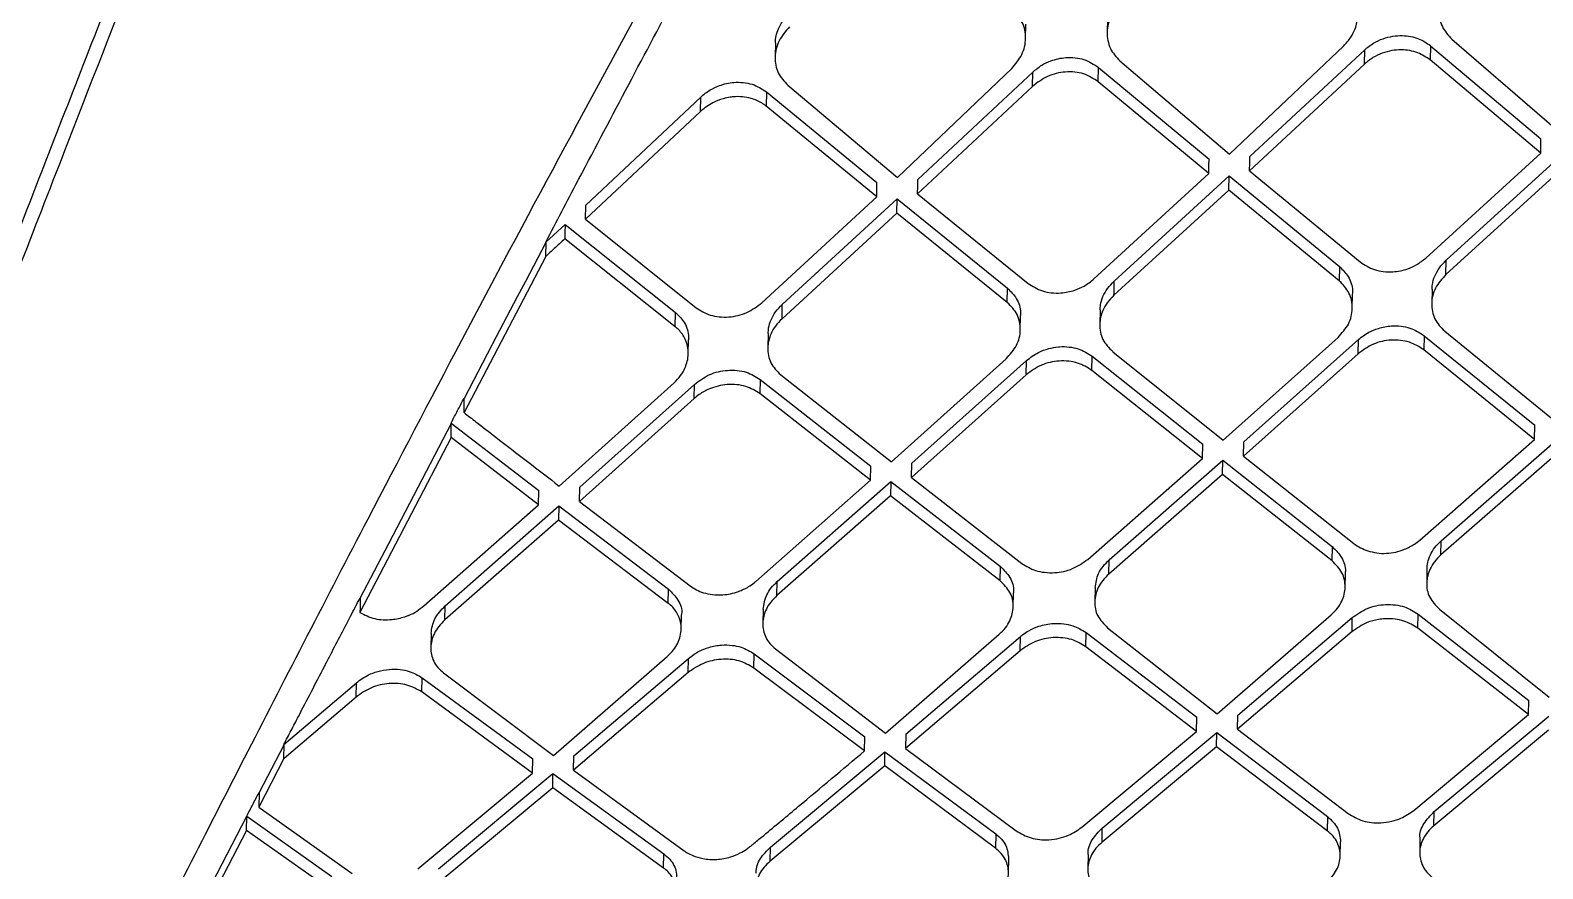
# Model space of a CAD drawing. Extents: x 939 to 1039, y 781 to 934.
# Drawn here: x 959.744 to 961.374, y 880.49 to 881.393 of the extents above; entities that cross this region are included whole.
import ezdxf

# ---------------------------------------------------------------- set-up
doc = ezdxf.new("R2010")
doc.units = 0
doc.header["$MEASUREMENT"] = 0
doc.layers.add('1', color=4, linetype='Continuous')

# ---------------------------------------------------------------- blocks, each defined once
blk = doc.blocks.new('Envoy')
at = {"layer": '1', "color": 3, "linetype": 'Continuous', "lineweight": 25}
for p, q in [((22.2509, 82.2318), (22.2506, 82.2163)), ((22.1627, 82.2101), (22.163, 82.2255)), ((21.8933, 82.2053), (21.8929, 82.1898)), ((22.3824, 82.0854), (22.5053, 82.202)), ((22.4043, 82.0829), (22.528, 82.198)), ((22.5277, 82.1825), (22.528, 82.1979)), ((22.5988, 82.2023), (22.5985, 82.1869)), ((22.5988, 82.2023), (22.7178, 82.1021)), ((22.6218, 82.2093), (22.7399, 82.1074)), ((22.0248, 82.0605), (22.1477, 82.1777)), ((22.2409, 82.1635), (22.2412, 82.1789)), ((22.2412, 82.1789), (22.3603, 82.08)), ((22.2642, 82.186), (22.3824, 82.0854)), ((22.5277, 82.1825), (22.404, 82.0675)), ((22.7175, 82.0867), (22.5985, 82.1869)), ((22.0467, 82.0583), (22.1704, 82.1739)), ((22.1701, 82.1585), (22.1704, 82.1739)), ((22.3599, 82.0646), (22.2409, 82.1635)), ((21.689, 82.0307), (21.8127, 82.147)), ((21.8124, 82.1315), (21.8127, 82.147)), ((21.8836, 82.1525), (21.8832, 82.1371)), ((21.8836, 82.1525), (22.0026, 82.055)), ((21.9066, 82.1597), (22.0248, 82.0605)), ((22.1701, 82.1585), (22.0464, 82.0428)), ((21.8124, 82.1315), (21.6887, 82.0153)), ((22.0023, 82.0396), (21.8833, 82.1371)), ((22.5938, 81.9736), (22.7175, 82.0867)), ((22.6158, 81.9712), (22.7394, 82.084)), ((22.2363, 81.951), (22.3599, 82.0646)), ((22.404, 82.0675), (22.523, 81.9694)), ((22.7391, 82.0686), (22.6155, 81.9558)), ((22.0023, 82.0396), (22.0026, 82.055)), ((22.3815, 82.0468), (22.2579, 81.9335)), ((22.2582, 81.9488), (22.3819, 82.0622)), ((22.3815, 82.0468), (22.3819, 82.0622)), ((22.5006, 81.949), (22.3815, 82.0468)), ((22.3819, 82.0622), (22.5009, 81.9643)), ((21.6887, 82.0153), (21.689, 82.0307)), ((21.8786, 81.9254), (22.0023, 82.0396)), ((21.9006, 81.9236), (22.0243, 82.0374)), ((22.0239, 82.022), (22.0243, 82.0374)), ((22.0243, 82.0374), (22.1433, 81.941)), ((22.0464, 82.0428), (22.1654, 81.9462)), ((21.6887, 82.0153), (21.8078, 81.92)), ((22.0239, 82.022), (21.9003, 81.9082)), ((22.143, 81.9257), (22.0239, 82.022)), ((21.646, 81.9906), (21.6666, 82.0098)), ((21.6666, 82.0098), (21.7857, 81.9148)), ((21.6242, 81.9488), (21.6461, 81.9906)), ((21.6459, 81.9754), (21.6462, 81.9908)), ((21.7853, 81.8994), (21.6662, 81.9943)), ((21.6459, 81.9754), (21.5578, 81.8071)), ((22.6155, 81.9558), (22.6158, 81.9712)), ((22.5009, 81.9643), (22.5006, 81.949)), ((21.6155, 81.9323), (21.6242, 81.9488)), ((22.143, 81.9257), (22.1433, 81.941)), ((22.5146, 81.9193), (22.5149, 81.9345)), ((22.6005, 81.9399), (22.6001, 81.9244)), ((21.5889, 81.8814), (21.6154, 81.9321)), ((21.9003, 81.9082), (21.9006, 81.9236)), ((22.2429, 81.9176), (22.2426, 81.9021)), ((21.7853, 81.8994), (21.7857, 81.9148)), ((22.157, 81.8963), (22.1573, 81.9115)), ((21.7993, 81.8703), (21.7997, 81.8856)), ((21.8853, 81.8923), (21.8849, 81.8768)), ((22.3756, 81.7775), (22.4992, 81.888)), ((22.3976, 81.7756), (22.5212, 81.8858)), ((22.5209, 81.8705), (22.5212, 81.8858)), ((22.592, 81.8899), (22.5917, 81.8746)), ((22.592, 81.8899), (22.7111, 81.7934)), ((22.6141, 81.8948), (22.7332, 81.7979)), ((21.5582, 81.8226), (21.5882, 81.88)), ((21.5882, 81.88), (21.5889, 81.8814)), ((22.2341, 81.8525), (22.2344, 81.8678)), ((22.2344, 81.8679), (22.3535, 81.7729)), ((22.2566, 81.8727), (22.3756, 81.7775)), ((22.5209, 81.8705), (22.3973, 81.7603)), ((22.7107, 81.7781), (22.5917, 81.8746)), ((22.0181, 81.7541), (22.1417, 81.865)), ((22.04, 81.7526), (22.1636, 81.8631)), ((22.1633, 81.8478), (22.1636, 81.8631)), ((22.3532, 81.7576), (22.2341, 81.8525)), ((21.6604, 81.7279), (21.784, 81.8391)), ((21.6824, 81.7266), (21.806, 81.8375)), ((21.8056, 81.8222), (21.806, 81.8375)), ((21.8768, 81.8428), (21.8765, 81.8275)), ((21.8768, 81.8428), (21.9959, 81.7495)), ((21.8989, 81.8478), (22.0181, 81.7541)), ((22.1633, 81.8478), (22.0397, 81.7372)), ((21.5578, 81.8071), (21.5581, 81.8224)), ((21.8056, 81.8222), (21.682, 81.7113)), ((21.9956, 81.7342), (21.8765, 81.8275)), ((21.4767, 81.6661), (21.5442, 81.7957)), ((21.5438, 81.7802), (21.5441, 81.7956)), ((21.5439, 81.7958), (21.6383, 81.7232)), ((22.7107, 81.7781), (22.7111, 81.7934)), ((21.5438, 81.7802), (21.4457, 81.5917)), ((21.638, 81.7079), (21.5438, 81.7802)), ((22.3532, 81.7576), (22.3535, 81.7729)), ((22.3973, 81.7603), (22.3976, 81.7756)), ((22.5872, 81.6698), (22.7107, 81.7781)), ((22.6103, 81.6689), (22.7327, 81.7759)), ((22.2297, 81.649), (22.3532, 81.7576)), ((22.2528, 81.6485), (22.3752, 81.7558)), ((22.3748, 81.7404), (22.3752, 81.7557)), ((22.3752, 81.7558), (22.4931, 81.6626)), ((22.3973, 81.7603), (22.5164, 81.6659)), ((22.7324, 81.7606), (22.61, 81.6537)), ((21.9956, 81.7342), (21.9959, 81.7495)), ((22.0397, 81.7372), (22.04, 81.7526)), ((22.0397, 81.7372), (22.1588, 81.6446)), ((22.3748, 81.7404), (22.2525, 81.6332)), ((22.4928, 81.6473), (22.3748, 81.7404)), ((21.638, 81.7079), (21.6383, 81.7232)), ((21.682, 81.7113), (21.6824, 81.7266)), ((21.8721, 81.6253), (21.9956, 81.7342)), ((21.8952, 81.6252), (22.0176, 81.7327)), ((22.0176, 81.7326), (22.0173, 81.7173)), ((22.0176, 81.7327), (22.1356, 81.6412)), ((21.5144, 81.5988), (21.638, 81.7079)), ((21.5376, 81.599), (21.6599, 81.7067)), ((21.6599, 81.7066), (21.6596, 81.6913)), ((21.6599, 81.7067), (21.778, 81.6169)), ((21.682, 81.7113), (21.8012, 81.6203)), ((22.0173, 81.7173), (21.8949, 81.6099)), ((22.1353, 81.6259), (22.0173, 81.7173)), ((21.6596, 81.6913), (21.5372, 81.5837)), ((21.7776, 81.6016), (21.6596, 81.6913)), ((21.446, 81.6071), (21.4767, 81.6661)), ((22.4928, 81.6473), (22.4931, 81.6626)), ((22.61, 81.6537), (22.6103, 81.6689)), ((22.1353, 81.6259), (22.1356, 81.6412)), ((22.2525, 81.6332), (22.2528, 81.6485)), ((21.8949, 81.6099), (21.8952, 81.6252)), ((22.5068, 81.6188), (22.5072, 81.634)), ((22.595, 81.6389), (22.5947, 81.6236)), ((21.7776, 81.6016), (21.778, 81.6169)), ((22.1493, 81.5978), (22.1496, 81.613)), ((22.2375, 81.6186), (22.2372, 81.6032)), ((21.5372, 81.5837), (21.5376, 81.599)), ((21.8799, 81.5954), (21.8796, 81.58)), ((22.6084, 81.5954), (22.7267, 81.5007)), ((21.7917, 81.5738), (21.792, 81.589)), ((22.2509, 81.5754), (22.3692, 81.4826)), ((22.3692, 81.4826), (22.4919, 81.5892)), ((22.3912, 81.4813), (22.5146, 81.5863)), ((22.5143, 81.5711), (22.5146, 81.5863)), ((22.5851, 81.5748), (22.5855, 81.59)), ((22.7043, 81.4818), (22.5851, 81.5748)), ((22.5854, 81.5901), (22.7046, 81.497)), ((21.5223, 81.5693), (21.5219, 81.5539)), ((22.0117, 81.4616), (22.1343, 81.5683)), ((22.0336, 81.4607), (22.1571, 81.5658)), ((22.1568, 81.5505), (22.1571, 81.5658)), ((22.2276, 81.5548), (22.2279, 81.5701)), ((22.2279, 81.5701), (22.3471, 81.4789)), ((22.5143, 81.5711), (22.3908, 81.4661)), ((21.6541, 81.4377), (21.7767, 81.5444)), ((21.676, 81.4372), (21.7995, 81.5423)), ((21.7992, 81.527), (21.7995, 81.5423)), ((21.87, 81.5319), (21.8703, 81.5472)), ((21.8703, 81.5472), (21.9896, 81.4579)), ((21.8933, 81.5525), (22.0117, 81.4616)), ((22.1568, 81.5505), (22.0333, 81.4454)), ((22.3468, 81.4637), (22.2276, 81.5548)), ((21.5357, 81.5268), (21.6541, 81.4377)), ((21.7992, 81.527), (21.6757, 81.4219)), ((21.9892, 81.4427), (21.87, 81.5319)), ((21.3638, 81.4494), (21.4419, 81.5161)), ((21.4415, 81.5007), (21.4419, 81.516)), ((21.5124, 81.5062), (21.5127, 81.5214)), ((21.5127, 81.5215), (21.632, 81.4341)), ((21.4415, 81.5007), (21.3639, 81.4344)), ((21.6316, 81.4188), (21.5124, 81.5062)), ((22.7043, 81.4818), (22.7046, 81.497)), ((22.3468, 81.4637), (22.3471, 81.4789)), ((22.3908, 81.4661), (22.3912, 81.4813)), ((22.5808, 81.3786), (22.7043, 81.4818)), ((22.6028, 81.3773), (22.7262, 81.4801)), ((22.0336, 81.4607), (22.0333, 81.4454)), ((22.2233, 81.3605), (22.3468, 81.4637)), ((22.2453, 81.3596), (22.3688, 81.4624)), ((22.3684, 81.4472), (22.3688, 81.4624)), ((22.3688, 81.4624), (22.4879, 81.3719)), ((22.3908, 81.4661), (22.51, 81.3752)), ((22.7259, 81.4649), (22.6025, 81.3621)), ((21.3465, 81.4155), (21.364, 81.4493)), ((21.3638, 81.4344), (21.3642, 81.4496)), ((21.9892, 81.4427), (21.9896, 81.4579)), ((22.0333, 81.4454), (22.1525, 81.3565)), ((22.3684, 81.4472), (22.245, 81.3443)), ((22.4876, 81.3567), (22.3684, 81.4472)), ((21.3638, 81.4344), (21.3368, 81.3822)), ((21.6316, 81.4188), (21.632, 81.4341)), ((21.6757, 81.4219), (21.676, 81.4372)), ((21.8878, 81.339), (22.0112, 81.4418)), ((22.0109, 81.4265), (22.0112, 81.4417)), ((22.0112, 81.4418), (22.1305, 81.3533)), ((21.3371, 81.3975), (21.3465, 81.4155)), ((21.5082, 81.3157), (21.6316, 81.4188)), ((21.5302, 81.3156), (21.6536, 81.4183)), ((21.6533, 81.403), (21.6536, 81.4183)), ((21.6536, 81.4183), (21.7729, 81.3318)), ((21.6757, 81.4219), (21.795, 81.335)), ((22.0109, 81.4265), (21.8875, 81.3237)), ((22.1301, 81.338), (22.0109, 81.4265)), ((21.3371, 81.3975), (21.3368, 81.3822)), ((21.6533, 81.403), (21.5299, 81.3003)), ((21.7726, 81.3165), (21.6533, 81.403)), ((21.3368, 81.3822), (21.4374, 81.3107)), ((21.2317, 81.195), (21.324, 81.3722)), ((21.3236, 81.3568), (21.3239, 81.3721)), ((21.3238, 81.3723), (21.4153, 81.3075)), ((22.4879, 81.3719), (22.4876, 81.3567)), ((22.6025, 81.3621), (22.6028, 81.3773)), ((21.3236, 81.3568), (21.2313, 81.1797)), ((21.415, 81.2922), (21.3236, 81.3568)), ((22.1305, 81.3533), (22.1301, 81.338)), ((22.245, 81.3443), (22.2453, 81.3596)), ((22.5875, 81.3486), (22.5872, 81.3333)), ((21.7726, 81.3165), (21.7729, 81.3318)), ((21.8875, 81.3237), (21.8878, 81.339)), ((22.2301, 81.3311), (22.2297, 81.3158)), ((22.5017, 81.3294), (22.502, 81.3446)), ((22.1442, 81.3112), (22.1445, 81.3263))]:
    blk.add_line(p, q, dxfattribs=at)
at = {"layer": '1', "color": 3, "linetype": 'Continuous', "lineweight": 25, "flags": 128}
for points in [[(22.7175, 82.0867), (22.7177, 82.0953), (22.7178, 82.1021)], [(22.3599, 82.0646), (22.3601, 82.0733), (22.3603, 82.08)], [(22.404, 82.0675), (22.4042, 82.0761), (22.4043, 82.0829)], [(22.0464, 82.0428), (22.0466, 82.0515), (22.0467, 82.0583)], [(21.6666, 82.0098), (21.6664, 82.0011), (21.6662, 81.9943)]]:
    blk.add_lwpolyline(points, dxfattribs=at)
at = {"layer": '1', "color": 3, "linetype": 'Continuous', "lineweight": 25}
for points, knots in [([(20.1883, 80.4201), (20.2029, 80.4702), (20.2322, 80.5703), (20.2826, 80.7402), (20.34, 80.9284), (20.4055, 81.1396), (20.4798, 81.374), (20.5602, 81.6317), (20.648, 81.907), (20.7515, 82.2272), (20.8721, 82.5907), (21.0103, 82.9936), (21.1548, 83.4), (21.3051, 83.8082), (21.4601, 84.2164), (21.5673, 84.4877), (21.6209, 84.6232)], [0, 0, 0, 0, 0.06234, 0.124818, 0.187363, 0.250453, 0.313852, 0.376637, 0.439459, 0.502671, 0.586016, 0.668823, 0.751617, 0.834543, 0.917364, 1, 1, 1, 1]), ([(20.2742, 80.4341), (20.2912, 80.4833), (20.3254, 80.582), (20.3853, 80.7487), (20.4495, 80.9354), (20.5204, 81.1458), (20.5971, 81.381), (20.6772, 81.6391), (20.7617, 81.9146), (20.8587, 82.2341), (20.9691, 82.596), (21.0941, 82.9963), (21.2244, 83.3999), (21.3606, 83.8046), (21.5021, 84.2091), (21.602, 84.4772), (21.6519, 84.6112)], [0, 0, 0, 0, 0.062319, 0.124752, 0.187451, 0.250906, 0.314486, 0.37751, 0.44061, 0.503895, 0.587131, 0.669779, 0.75236, 0.835034, 0.917583, 1, 1, 1, 1]), ([(20.4929, 80.4623), (20.4958, 80.4698), (20.5119, 80.5114), (20.5434, 80.5905), (20.5809, 80.6932), (20.6182, 80.7961), (20.6562, 80.895), (20.7012, 81.0106), (20.7523, 81.147), (20.8089, 81.3051), (20.8779, 81.4836), (20.9492, 81.6689), (21.0266, 81.8699), (21.1102, 82.0854), (21.1996, 82.3148), (21.2922, 82.5497), (21.3877, 82.7864), (21.4875, 83.029), (21.5795, 83.2493), (21.6611, 83.4408), (21.7335, 83.6083), (21.8114, 83.7853), (21.8891, 83.9601), (21.9579, 84.1134), (22, 84.2031), (22.0182, 84.2419)], [0, 0, 0, 0, 0.009738, 0.054602, 0.100033, 0.132056, 0.170263, 0.205637, 0.248795, 0.300159, 0.34615, 0.397485, 0.446642, 0.498592, 0.55588, 0.611205, 0.664279, 0.721091, 0.779345, 0.816197, 0.852883, 0.894557, 0.93795, 0.973138, 1, 1, 1, 1]), ([(22.0324, 84.2353), (21.9665, 84.0915), (21.8347, 83.8038), (21.6456, 83.3707), (21.4646, 82.9376), (21.2903, 82.508), (21.1469, 82.1389), (21.028, 81.8332), (20.9344, 81.587), (20.842, 81.3545), (20.754, 81.1164), (20.6574, 80.883), (20.5706, 80.6574), (20.519, 80.5274), (20.4932, 80.4623)], [0, 0, 0, 0, 0.0993039, 0.1988022, 0.2983845, 0.3983173, 0.4984053, 0.5609173, 0.6237892, 0.687365, 0.750255, 0.8333894, 0.9165325, 1, 1, 1, 1]), ([(20.8115, 80.4238), (20.8388, 80.4778), (20.8936, 80.5864), (20.989, 80.777), (21.0925, 80.9839), (21.2048, 81.2068), (21.3248, 81.4425), (21.4749, 81.733), (21.6586, 82.0811), (21.8804, 82.4857), (22.1152, 82.8995), (22.2832, 83.1766), (22.3674, 83.3153)], [0, 0, 0, 0, 0.080977, 0.162706, 0.245456, 0.32577, 0.407713, 0.491268, 0.616464, 0.743327, 0.871464, 1, 1, 1, 1]), ([(21.6854, 82.0659), (21.703, 82.0995), (21.7383, 82.1666), (21.7743, 82.2343), (21.7923, 82.2682)], [0, 0, 0, 0, 0.499967, 1, 1, 1, 1]), ([(22.5053, 82.202), (22.5081, 82.2051), (22.5133, 82.2108), (22.5186, 82.2218), (22.5208, 82.2328), (22.5198, 82.2434), (22.5162, 82.2545), (22.5102, 82.261), (22.5063, 82.2652)], [0, 0, 0, 0, 0.16522, 0.303761, 0.500076, 0.633314, 0.761114, 1, 1, 1, 1]), ([(22.6235, 82.2725), (22.6207, 82.2695), (22.6164, 82.2649), (22.6104, 82.2541), (22.6076, 82.243), (22.6086, 82.2312), (22.612, 82.2201), (22.618, 82.2136), (22.6218, 82.2093)], [0, 0, 0, 0, 0.162324, 0.25024, 0.499797, 0.631981, 0.759484, 1, 1, 1, 1]), ([(22.2659, 82.249), (22.2618, 82.2442), (22.2535, 82.2346), (22.25, 82.2195), (22.251, 82.2078), (22.2544, 82.1967), (22.2603, 82.1902), (22.2642, 82.186)], [0, 0, 0, 0, 0.249592, 0.499427, 0.630833, 0.758117, 1, 1, 1, 1]), ([(21.8933, 82.2053), (21.8933, 82.2054), (21.8929, 82.2104), (21.8954, 82.2188), (21.9009, 82.2298), (21.9059, 82.2352), (21.9086, 82.2381)], [0, 0, 0, 0, 0.00942, 0.42615, 0.693542, 1, 1, 1, 1]), ([(22.1477, 82.1777), (22.1518, 82.1826), (22.1599, 82.1922), (22.1633, 82.2074), (22.1622, 82.219), (22.1586, 82.2301), (22.1526, 82.2365), (22.1487, 82.2407)], [0, 0, 0, 0, 0.249577, 0.499421, 0.631681, 0.7593, 1, 1, 1, 1]), ([(21.9083, 82.2226), (21.9042, 82.2178), (21.8959, 82.2081), (21.8924, 82.193), (21.8933, 82.1814), (21.8967, 82.1703), (21.9027, 82.1639), (21.9066, 82.1597)], [0, 0, 0, 0, 0.249736, 0.499567, 0.630187, 0.757198, 1, 1, 1, 1]), ([(22.528, 82.198), (22.5311, 82.2005), (22.537, 82.2053), (22.5475, 82.2101), (22.5581, 82.2128), (22.5712, 82.2136), (22.5859, 82.2111), (22.5948, 82.2052), (22.5988, 82.2024)], [0, 0, 0, 0, 0.152989, 0.297907, 0.434831, 0.563768, 0.797074, 1, 1, 1, 1]), ([(22.5985, 82.1869), (22.5942, 82.1898), (22.5852, 82.1959), (22.5701, 82.1983), (22.557, 82.1973), (22.5466, 82.1945), (22.5364, 82.1897), (22.5306, 82.185), (22.5277, 82.1825)], [0, 0, 0, 0, 0.21076, 0.446649, 0.57493, 0.709867, 0.851554, 1, 1, 1, 1]), ([(22.1704, 82.1739), (22.1736, 82.1765), (22.1794, 82.1814), (22.1915, 82.187), (22.204, 82.1899), (22.2161, 82.1896), (22.2287, 82.1871), (22.2363, 82.1822), (22.2412, 82.1789)], [0, 0, 0, 0, 0.157996, 0.294593, 0.502888, 0.632683, 0.758869, 1, 1, 1, 1]), ([(21.8127, 82.147), (21.816, 82.1497), (21.8221, 82.1547), (21.8343, 82.1603), (21.8466, 82.1631), (21.8585, 82.1629), (21.8711, 82.1606), (21.8787, 82.1557), (21.8836, 82.1525)], [0, 0, 0, 0, 0.163801, 0.302436, 0.503497, 0.63398, 0.760315, 1, 1, 1, 1]), ([(22.2409, 82.1635), (22.2359, 82.1667), (22.2283, 82.1717), (22.2156, 82.1741), (22.2024, 82.1743), (22.1856, 82.1704), (22.1753, 82.1624), (22.1701, 82.1585)], [0, 0, 0, 0, 0.243082, 0.370043, 0.50051, 0.749793, 1, 1, 1, 1]), ([(21.8833, 82.1371), (21.8831, 82.1372), (21.8827, 82.1377), (21.8813, 82.1388), (21.8765, 82.142), (21.8656, 82.1467), (21.8542, 82.1478), (21.8473, 82.1472), (21.8462, 82.1471), (21.8428, 82.1466), (21.8356, 82.145), (21.8241, 82.1407), (21.8167, 82.1349), (21.8124, 82.1315)], [0, 0, 0, 0, 0.008706, 0.023767, 0.073384, 0.250604, 0.499658, 0.504758, 0.513385, 0.54112, 0.638462, 0.791524, 1, 1, 1, 1]), ([(21.6805, 82.0569), (21.6813, 82.0584), (21.6829, 82.0614), (21.6845, 82.0644), (21.6853, 82.0659)], [0, 0, 0, 0, 0.500085, 1, 1, 1, 1]), ([(21.6458, 81.9907), (21.6515, 82.0017), (21.6631, 82.0237), (21.6747, 82.0458), (21.6805, 82.0569)], [0, 0, 0, 0, 0.5, 1, 1, 1, 1]), ([(21.6662, 81.9943), (21.6624, 81.9908), (21.6556, 81.9845), (21.6489, 81.9782), (21.6459, 81.9754)], [0, 0, 0, 0, 0.559989, 1, 1, 1, 1]), ([(22.523, 81.9694), (22.5279, 81.9662), (22.5354, 81.9613), (22.5481, 81.9588), (22.5602, 81.9584), (22.5727, 81.961), (22.5848, 81.9664), (22.5907, 81.9711), (22.5938, 81.9736)], [0, 0, 0, 0, 0.239332, 0.367138, 0.49993, 0.705312, 0.841599, 1, 1, 1, 1]), ([(22.6007, 81.9399), (22.6007, 81.9416), (22.6007, 81.9463), (22.6032, 81.9542), (22.608, 81.9632), (22.6132, 81.9685), (22.6158, 81.9712)], [0, 0, 0, 0, 0.148358, 0.41805, 0.701933, 1, 1, 1, 1]), ([(22.1654, 81.9462), (22.1703, 81.9431), (22.1778, 81.9383), (22.1904, 81.9359), (22.2023, 81.9356), (22.2144, 81.9381), (22.2266, 81.9434), (22.2329, 81.9483), (22.2363, 81.951)], [0, 0, 0, 0, 0.237476, 0.365735, 0.49985, 0.691264, 0.831077, 1, 1, 1, 1]), ([(22.2431, 81.9176), (22.2431, 81.9194), (22.2432, 81.9243), (22.2458, 81.9322), (22.2506, 81.9411), (22.2557, 81.9462), (22.2582, 81.9488)], [0, 0, 0, 0, 0.164017, 0.430493, 0.709098, 1, 1, 1, 1]), ([(22.2579, 81.9335), (22.2579, 81.9363), (22.2581, 81.9415), (22.2582, 81.9466), (22.2582, 81.9488)], [0, 0, 0, 0, 0.559957, 1, 1, 1, 1]), ([(22.4992, 81.888), (22.5034, 81.8927), (22.5118, 81.9019), (22.5151, 81.9166), (22.5141, 81.9278), (22.5106, 81.9386), (22.5045, 81.9449), (22.5006, 81.949)], [0, 0, 0, 0, 0.249674, 0.499355, 0.629591, 0.756568, 1, 1, 1, 1]), ([(22.5009, 81.9643), (22.5042, 81.9609), (22.5114, 81.9536), (22.5151, 81.9424), (22.5147, 81.9359), (22.5146, 81.9345)], [0, 0, 0, 0, 0.411821, 0.882584, 1, 1, 1, 1]), ([(22.6155, 81.9558), (22.6113, 81.9512), (22.6029, 81.9418), (22.5995, 81.9272), (22.6006, 81.916), (22.6041, 81.9052), (22.6101, 81.8989), (22.6141, 81.8948)], [0, 0, 0, 0, 0.249685, 0.499361, 0.628339, 0.754863, 1, 1, 1, 1]), ([(22.1433, 81.941), (22.1467, 81.9375), (22.154, 81.9301), (22.1576, 81.919), (22.1572, 81.9126), (22.1571, 81.9115)], [0, 0, 0, 0, 0.425378, 0.900605, 1, 1, 1, 1]), ([(22.2579, 81.9335), (22.2553, 81.9309), (22.2505, 81.9259), (22.2446, 81.9154), (22.242, 81.9044), (22.243, 81.8937), (22.2465, 81.8831), (22.2525, 81.8769), (22.2566, 81.8728)], [0, 0, 0, 0, 0.144945, 0.276751, 0.500142, 0.627799, 0.753796, 1, 1, 1, 1]), ([(21.8078, 81.92), (21.8126, 81.917), (21.8201, 81.9123), (21.8327, 81.91), (21.8461, 81.9098), (21.863, 81.9138), (21.8734, 81.9215), (21.8786, 81.9254)], [0, 0, 0, 0, 0.236149, 0.365184, 0.500612, 0.749872, 1, 1, 1, 1]), ([(21.8855, 81.8923), (21.8855, 81.8943), (21.8857, 81.8993), (21.8883, 81.9072), (21.8931, 81.9159), (21.8981, 81.921), (21.9006, 81.9236)], [0, 0, 0, 0, 0.176761, 0.440597, 0.714967, 1, 1, 1, 1]), ([(22.1417, 81.865), (22.1458, 81.8697), (22.1542, 81.879), (22.1576, 81.8935), (22.1565, 81.9047), (22.153, 81.9154), (22.147, 81.9216), (22.143, 81.9257)], [0, 0, 0, 0, 0.249722, 0.499397, 0.628421, 0.754954, 1, 1, 1, 1]), ([(21.7857, 81.9148), (21.7892, 81.9113), (21.7965, 81.9039), (21.8, 81.8928), (21.7995, 81.8866), (21.7994, 81.8856)], [0, 0, 0, 0, 0.436589, 0.915467, 1, 1, 1, 1]), ([(21.9003, 81.9082), (21.8978, 81.9056), (21.893, 81.9007), (21.887, 81.8902), (21.8844, 81.8792), (21.8854, 81.8686), (21.8888, 81.858), (21.8949, 81.8518), (21.8989, 81.8478)], [0, 0, 0, 0, 0.142255, 0.273157, 0.500145, 0.626922, 0.752573, 1, 1, 1, 1]), ([(22.5212, 81.8858), (22.5248, 81.8886), (22.5313, 81.8936), (22.5436, 81.8985), (22.5555, 81.9008), (22.567, 81.9004), (22.5796, 81.8979), (22.5871, 81.8931), (22.592, 81.8899)], [0, 0, 0, 0, 0.177501, 0.320298, 0.500918, 0.633434, 0.760907, 1, 1, 1, 1]), ([(21.784, 81.8391), (21.7865, 81.8417), (21.7913, 81.8466), (21.7972, 81.857), (21.8005, 81.8707), (21.7975, 81.8853), (21.7911, 81.8943), (21.7868, 81.8985), (21.7855, 81.8993), (21.7853, 81.8994)], [0, 0, 0, 0, 0.142318, 0.273233, 0.500169, 0.749492, 0.926447, 0.991245, 1, 1, 1, 1]), ([(22.5917, 81.8746), (22.5868, 81.8778), (22.5792, 81.8826), (22.5666, 81.8851), (22.5534, 81.8855), (22.5365, 81.8819), (22.5261, 81.8743), (22.5209, 81.8705)], [0, 0, 0, 0, 0.240688, 0.368337, 0.50061, 0.749881, 1, 1, 1, 1]), ([(22.1636, 81.8631), (22.1678, 81.8663), (22.175, 81.8718), (22.1873, 81.8762), (22.195, 81.8776), (22.2024, 81.8783), (22.2096, 81.878), (22.2222, 81.8756), (22.2296, 81.8709), (22.2344, 81.8679)], [0, 0, 0, 0, 0.203398, 0.355197, 0.485547, 0.503034, 0.636406, 0.763792, 1, 1, 1, 1]), ([(21.806, 81.8375), (21.8112, 81.8414), (21.8216, 81.8492), (21.8387, 81.8529), (21.852, 81.8527), (21.8646, 81.8504), (21.872, 81.8458), (21.8768, 81.8428)], [0, 0, 0, 0, 0.250697, 0.500662, 0.635997, 0.764457, 1, 1, 1, 1]), ([(22.2341, 81.8525), (22.2292, 81.8556), (22.2217, 81.8603), (22.2091, 81.8627), (22.1958, 81.863), (22.1789, 81.8592), (22.1685, 81.8516), (22.1633, 81.8478)], [0, 0, 0, 0, 0.238726, 0.36687, 0.500572, 0.749926, 1, 1, 1, 1]), ([(21.8765, 81.8275), (21.8716, 81.8305), (21.8642, 81.8351), (21.8516, 81.8374), (21.8382, 81.8376), (21.8239, 81.834), (21.8123, 81.8278), (21.8074, 81.8237), (21.8056, 81.8222)], [0, 0, 0, 0, 0.236517, 0.364983, 0.500032, 0.749167, 0.908747, 1, 1, 1, 1]), ([(21.5454, 81.7987), (21.5474, 81.8027), (21.5516, 81.8107), (21.5558, 81.8187), (21.5578, 81.8227)], [0, 0, 0, 0, 0.4999758, 1, 1, 1, 1]), ([(21.5578, 81.8071), (21.562, 81.8038), (21.5734, 81.795), (21.6076, 81.7686), (21.6376, 81.7455), (21.6604, 81.7279)], [0, 0, 0, 0, 0.1241837, 0.3322597, 1, 1, 1, 1]), ([(21.5438, 81.7958), (21.5441, 81.7963), (21.5446, 81.7973), (21.5451, 81.7982), (21.5453, 81.7987)], [0, 0, 0, 0, 0.499644, 1, 1, 1, 1]), ([(22.4931, 81.6626), (22.4968, 81.6589), (22.5042, 81.6514), (22.5076, 81.6406), (22.507, 81.6347), (22.507, 81.634)], [0, 0, 0, 0, 0.452808, 0.934727, 1, 1, 1, 1]), ([(22.5164, 81.6659), (22.5211, 81.6629), (22.5285, 81.6582), (22.541, 81.656), (22.548, 81.6549), (22.5516, 81.6557), (22.5581, 81.6556), (22.5688, 81.6586), (22.5804, 81.6643), (22.5854, 81.6683), (22.5872, 81.6698)], [0, 0, 0, 0, 0.232184, 0.361872, 0.499935, 0.500146, 0.500176, 0.749349, 0.906249, 1, 1, 1, 1]), ([(22.5952, 81.6389), (22.5953, 81.6411), (22.5956, 81.6462), (22.5984, 81.6539), (22.6032, 81.662), (22.6079, 81.6666), (22.6103, 81.6689)], [0, 0, 0, 0, 0.204805, 0.462781, 0.727807, 1, 1, 1, 1]), ([(22.1356, 81.6412), (22.1393, 81.6375), (22.1469, 81.63), (22.1501, 81.6192), (22.1495, 81.6135), (22.1495, 81.613)], [0, 0, 0, 0, 0.465642, 0.951688, 1, 1, 1, 1]), ([(22.1588, 81.6446), (22.1634, 81.6417), (22.1707, 81.6372), (22.1833, 81.6347), (22.1968, 81.6343), (22.214, 81.6379), (22.2244, 81.6453), (22.2297, 81.649)], [0, 0, 0, 0, 0.227616, 0.358656, 0.500714, 0.750196, 1, 1, 1, 1]), ([(22.2377, 81.6186), (22.2384, 81.6237), (22.2395, 81.6317), (22.2458, 81.6417), (22.2505, 81.6462), (22.2528, 81.6485)], [0, 0, 0, 0, 0.47334, 0.734015, 1, 1, 1, 1]), ([(22.4919, 81.5892), (22.4943, 81.5915), (22.4989, 81.5961), (22.5048, 81.606), (22.508, 81.6193), (22.5048, 81.6352), (22.4968, 81.6433), (22.4928, 81.6473)], [0, 0, 0, 0, 0.137602, 0.267061, 0.50075, 0.751129, 1, 1, 1, 1]), ([(22.61, 81.6537), (22.6076, 81.6513), (22.6029, 81.6468), (22.5969, 81.6367), (22.5936, 81.6235), (22.5966, 81.6076), (22.6044, 81.5994), (22.6084, 81.5954)], [0, 0, 0, 0, 0.138355, 0.268067, 0.500744, 0.749527, 1, 1, 1, 1]), ([(21.8012, 81.6203), (21.8058, 81.6175), (21.813, 81.6132), (21.8255, 81.6107), (21.8383, 81.6104), (21.852, 81.6133), (21.8631, 81.6186), (21.8688, 81.6226), (21.8712, 81.6246), (21.8718, 81.6251), (21.872, 81.6253), (21.872, 81.6253), (21.8721, 81.6253), (21.8721, 81.6253)], [0, 0, 0, 0, 0.224442, 0.355982, 0.499962, 0.716951, 0.872825, 0.967249, 0.991338, 0.997596, 0.999284, 0.99991, 1, 1, 1, 1]), ([(21.8801, 81.5953), (21.8808, 81.6006), (21.882, 81.6086), (21.8884, 81.6185), (21.8929, 81.6229), (21.8952, 81.6252)], [0, 0, 0, 0, 0.482852, 0.739556, 1, 1, 1, 1]), ([(22.1343, 81.5683), (22.1367, 81.5706), (22.1413, 81.575), (22.1472, 81.585), (22.1505, 81.5982), (22.1472, 81.614), (22.1393, 81.6219), (22.1353, 81.6259)], [0, 0, 0, 0, 0.13524, 0.263904, 0.500711, 0.749222, 1, 1, 1, 1]), ([(22.2525, 81.6332), (22.2501, 81.6309), (22.2455, 81.6264), (22.2394, 81.6165), (22.236, 81.6032), (22.239, 81.5874), (22.2469, 81.5794), (22.2509, 81.5754)], [0, 0, 0, 0, 0.135956, 0.264882, 0.500677, 0.74783, 1, 1, 1, 1]), ([(21.4356, 81.5879), (21.4373, 81.5911), (21.4406, 81.5975), (21.444, 81.604), (21.4456, 81.6072)], [0, 0, 0, 0, 0.500046, 1, 1, 1, 1]), ([(21.446, 81.6071), (21.4459, 81.6042), (21.4458, 81.5991), (21.4457, 81.594), (21.4457, 81.5917)], [0, 0, 0, 0, 0.560016, 1, 1, 1, 1]), ([(21.778, 81.6169), (21.7817, 81.6132), (21.7892, 81.6057), (21.7932, 81.595), (21.7919, 81.5894), (21.7918, 81.5891)], [0, 0, 0, 0, 0.47647, 0.966175, 1, 1, 1, 1]), ([(21.8949, 81.6099), (21.8925, 81.6076), (21.8879, 81.6031), (21.8818, 81.5932), (21.8783, 81.58), (21.8812, 81.5672), (21.8869, 81.5581), (21.8911, 81.5544), (21.8933, 81.5525)], [0, 0, 0, 0, 0.13409, 0.262237, 0.499997, 0.745232, 0.871513, 1, 1, 1, 1]), ([(21.4457, 81.5917), (21.4508, 81.5892), (21.461, 81.584), (21.4786, 81.5834), (21.4908, 81.586), (21.4966, 81.5881), (21.4981, 81.5888), (21.4985, 81.5889), (21.4986, 81.589), (21.5046, 81.5909), (21.5095, 81.5949), (21.5144, 81.5988)], [0, 0, 0, 0, 0.247973, 0.499604, 0.685561, 0.733109, 0.745473, 0.748807, 0.750017, 0.750213, 1, 1, 1, 1]), ([(21.5223, 81.5693), (21.5231, 81.5746), (21.5246, 81.5854), (21.5332, 81.5944), (21.5376, 81.599)], [0, 0, 0, 0, 0.492203, 1, 1, 1, 1]), ([(21.7767, 81.5444), (21.7791, 81.5467), (21.7836, 81.5511), (21.7896, 81.561), (21.7923, 81.5716), (21.7911, 81.5824), (21.7875, 81.5917), (21.7821, 81.5985), (21.7781, 81.6013), (21.7777, 81.6016)], [0, 0, 0, 0, 0.133235, 0.261069, 0.499654, 0.625171, 0.77451, 0.975787, 1, 1, 1, 1]), ([(22.5146, 81.5863), (22.5199, 81.59), (22.5303, 81.5973), (22.5475, 81.6007), (22.5609, 81.6002), (22.5735, 81.5975), (22.5808, 81.593), (22.5855, 81.5901)], [0, 0, 0, 0, 0.250014, 0.49988, 0.639033, 0.768912, 1, 1, 1, 1]), ([(21.41, 81.5386), (21.4137, 81.5458), (21.4212, 81.5602), (21.4288, 81.5747), (21.4326, 81.582)], [0, 0, 0, 0, 0.5000363, 1, 1, 1, 1]), ([(21.4325, 81.582), (21.433, 81.583), (21.4341, 81.5849), (21.4351, 81.5869), (21.4356, 81.5879)], [0, 0, 0, 0, 0.499903, 1, 1, 1, 1]), ([(21.5372, 81.5837), (21.5349, 81.5814), (21.5303, 81.577), (21.5242, 81.5671), (21.5207, 81.5539), (21.5235, 81.5413), (21.5292, 81.5323), (21.5335, 81.5286), (21.5357, 81.5268)], [0, 0, 0, 0, 0.13273, 0.260424, 0.499951, 0.743713, 0.870369, 1, 1, 1, 1]), ([(22.1571, 81.5658), (22.1574, 81.5661), (22.1583, 81.5668), (22.1612, 81.5691), (22.1672, 81.573), (22.1781, 81.5778), (22.1912, 81.5803), (22.2035, 81.5799), (22.2161, 81.5773), (22.2233, 81.5729), (22.2279, 81.5701)], [0, 0, 0, 0, 0.017171, 0.047357, 0.146723, 0.297883, 0.500605, 0.642128, 0.772698, 1, 1, 1, 1]), ([(22.5851, 81.5748), (22.5804, 81.5778), (22.573, 81.5823), (22.5605, 81.5849), (22.5511, 81.5853), (22.541, 81.5841), (22.5281, 81.5807), (22.5195, 81.5747), (22.5143, 81.5711)], [0, 0, 0, 0, 0.232683, 0.36215, 0.500075, 0.593315, 0.750442, 1, 1, 1, 1]), ([(22.2276, 81.5548), (22.2228, 81.5578), (22.2153, 81.5623), (22.2027, 81.5647), (22.1895, 81.565), (22.1725, 81.5615), (22.162, 81.5542), (22.1568, 81.5505)], [0, 0, 0, 0, 0.237273, 0.365798, 0.500613, 0.750228, 1, 1, 1, 1]), ([(21.87, 81.5319), (21.8649, 81.5349), (21.8546, 81.5408), (21.8348, 81.5422), (21.8149, 81.538), (21.8044, 81.5307), (21.7992, 81.527)], [0, 0, 0, 0, 0.250066, 0.499986, 0.749965, 1, 1, 1, 1]), ([(21.7995, 81.5423), (21.8033, 81.5451), (21.8099, 81.5501), (21.8223, 81.5548), (21.8344, 81.557), (21.8462, 81.5567), (21.8587, 81.5542), (21.8658, 81.5499), (21.8703, 81.5472)], [0, 0, 0, 0, 0.184007, 0.325787, 0.5005, 0.645793, 0.777639, 1, 1, 1, 1]), ([(21.3794, 81.4797), (21.384, 81.4886), (21.3934, 81.5066), (21.4027, 81.5246), (21.4074, 81.5336)], [0, 0, 0, 0, 0.499998, 1, 1, 1, 1]), ([(21.4074, 81.5336), (21.4078, 81.5344), (21.4087, 81.5361), (21.4095, 81.5377), (21.41, 81.5386)], [0, 0, 0, 0, 0.5001409, 1, 1, 1, 1]), ([(21.4419, 81.5161), (21.446, 81.5191), (21.4529, 81.5242), (21.4653, 81.5287), (21.477, 81.5309), (21.4886, 81.5307), (21.5012, 81.5282), (21.5083, 81.5241), (21.5127, 81.5215)], [0, 0, 0, 0, 0.199673, 0.336023, 0.496471, 0.647732, 0.782211, 1, 1, 1, 1]), ([(21.5124, 81.5062), (21.5073, 81.509), (21.497, 81.5148), (21.4772, 81.5161), (21.4573, 81.5118), (21.4468, 81.5044), (21.4415, 81.5007)], [0, 0, 0, 0, 0.249898, 0.500034, 0.750066, 1, 1, 1, 1]), ([(21.3637, 81.4495), (21.3663, 81.4545), (21.3715, 81.4646), (21.3768, 81.4746), (21.3794, 81.4797)], [0, 0, 0, 0, 0.500007, 1, 1, 1, 1]), ([(21.8658, 81.3395), (21.8663, 81.3399), (21.8679, 81.3411), (21.8728, 81.3452), (21.8897, 81.3592), (21.9294, 81.3923), (21.9655, 81.4227), (21.9892, 81.4427)], [0, 0, 0, 0, 0.0128013, 0.0370804, 0.1201028, 0.423999, 1, 1, 1, 1]), ([(21.3237, 81.3724), (21.3259, 81.3765), (21.3302, 81.3849), (21.3346, 81.3932), (21.3367, 81.3974)], [0, 0, 0, 0, 0.499984, 1, 1, 1, 1]), ([(22.4879, 81.3719), (22.4921, 81.368), (22.5003, 81.3601), (22.5014, 81.3497), (22.5019, 81.3446)], [0, 0, 0, 0, 0.50577, 1, 1, 1, 1]), ([(22.51, 81.3752), (22.5151, 81.3722), (22.5253, 81.3662), (22.5427, 81.3645), (22.5566, 81.3665), (22.5692, 81.3705), (22.5764, 81.3755), (22.5808, 81.3786)], [0, 0, 0, 0, 0.249567, 0.499105, 0.651195, 0.785496, 1, 1, 1, 1]), ([(22.5876, 81.3486), (22.5876, 81.3488), (22.5864, 81.3539), (22.5909, 81.3648), (22.5988, 81.3731), (22.6028, 81.3773)], [0, 0, 0, 0, 0.013426, 0.509638, 1, 1, 1, 1]), ([(22.1305, 81.3533), (22.1327, 81.3514), (22.1371, 81.3477), (22.1431, 81.3388), (22.1438, 81.3312), (22.1443, 81.3263)], [0, 0, 0, 0, 0.261187, 0.519057, 1, 1, 1, 1]), ([(22.1525, 81.3565), (22.1576, 81.3536), (22.1678, 81.3477), (22.185, 81.3463), (22.1987, 81.3483), (22.2113, 81.3522), (22.2187, 81.3573), (22.2233, 81.3605)], [0, 0, 0, 0, 0.249629, 0.499229, 0.644566, 0.776637, 1, 1, 1, 1]), ([(22.2302, 81.3311), (22.2301, 81.3314), (22.2297, 81.3366), (22.2333, 81.3473), (22.2414, 81.3555), (22.2453, 81.3596)], [0, 0, 0, 0, 0.028068, 0.520597, 1, 1, 1, 1]), ([(22.4864, 81.3008), (22.4887, 81.3029), (22.4932, 81.3071), (22.4994, 81.3166), (22.5029, 81.3294), (22.5, 81.342), (22.4942, 81.351), (22.4898, 81.3548), (22.4876, 81.3567)], [0, 0, 0, 0, 0.129019, 0.255554, 0.50011, 0.741843, 0.868993, 1, 1, 1, 1]), ([(22.6025, 81.3621), (22.6002, 81.36), (22.5956, 81.3558), (22.5894, 81.3462), (22.5859, 81.3333), (22.5888, 81.3208), (22.5946, 81.3118), (22.599, 81.308), (22.6012, 81.306)], [0, 0, 0, 0, 0.12997, 0.256793, 0.500103, 0.740022, 0.867612, 1, 1, 1, 1]), ([(21.7729, 81.3318), (21.7752, 81.3299), (21.7797, 81.3262), (21.7841, 81.3193), (21.7867, 81.3122), (21.7868, 81.3075), (21.7868, 81.3053)], [0, 0, 0, 0, 0.26669, 0.528212, 0.784778, 1, 1, 1, 1]), ([(21.795, 81.335), (21.796, 81.3343), (21.7988, 81.3324), (21.8052, 81.3292), (21.8159, 81.3261), (21.8299, 81.3252), (21.8438, 81.3277), (21.8545, 81.332), (21.8614, 81.3362), (21.8646, 81.3386), (21.8658, 81.3395)], [0, 0, 0, 0, 0.052856, 0.153899, 0.302994, 0.499947, 0.688231, 0.8344, 0.938313, 1, 1, 1, 1]), ([(21.8727, 81.3107), (21.8726, 81.3111), (21.8722, 81.3164), (21.8759, 81.3269), (21.8839, 81.335), (21.8878, 81.339)], [0, 0, 0, 0, 0.040337, 0.529806, 1, 1, 1, 1]), ([(22.1289, 81.2828), (22.1331, 81.2871), (22.1415, 81.2956), (22.1454, 81.3112), (22.1426, 81.3235), (22.1368, 81.3324), (22.1324, 81.3361), (22.1301, 81.338)], [0, 0, 0, 0, 0.252618, 0.49939, 0.738896, 0.866859, 1, 1, 1, 1]), ([(22.245, 81.3443), (22.2427, 81.3422), (22.2382, 81.3381), (22.232, 81.3286), (22.2285, 81.3158), (22.2313, 81.3035), (22.237, 81.2946), (22.2415, 81.2908), (22.2438, 81.2889)], [0, 0, 0, 0, 0.128513, 0.254836, 0.500004, 0.737586, 0.865784, 1, 1, 1, 1]), ([(21.7714, 81.262), (21.7728, 81.2633), (21.7769, 81.2669), (21.7821, 81.2736), (21.7858, 81.282), (21.787, 81.2901), (21.7861, 81.2981), (21.7825, 81.307), (21.7771, 81.3134), (21.773, 81.3162), (21.7726, 81.3165)], [0, 0, 0, 0, 0.079326, 0.224049, 0.374645, 0.50023, 0.62413, 0.77338, 0.97361, 1, 1, 1, 1]), ([(21.8875, 81.3237), (21.8852, 81.3217), (21.8807, 81.3175), (21.8744, 81.3081), (21.8709, 81.2955), (21.8738, 81.2833), (21.8795, 81.2746), (21.884, 81.2709), (21.8863, 81.269)], [0, 0, 0, 0, 0.127378, 0.253261, 0.499892, 0.73535, 0.864122, 1, 1, 1, 1])]:
    blk.add_open_spline(points, degree=3, knots=knots, dxfattribs=at)

msp = doc.modelspace()

# ---------------------------------------------------------------- block references
at = {"layer": '1'}
msp.add_blockref('Envoy', (938.6538, 799.1744), dxfattribs=at)

doc.saveas('drawing.dxf')
